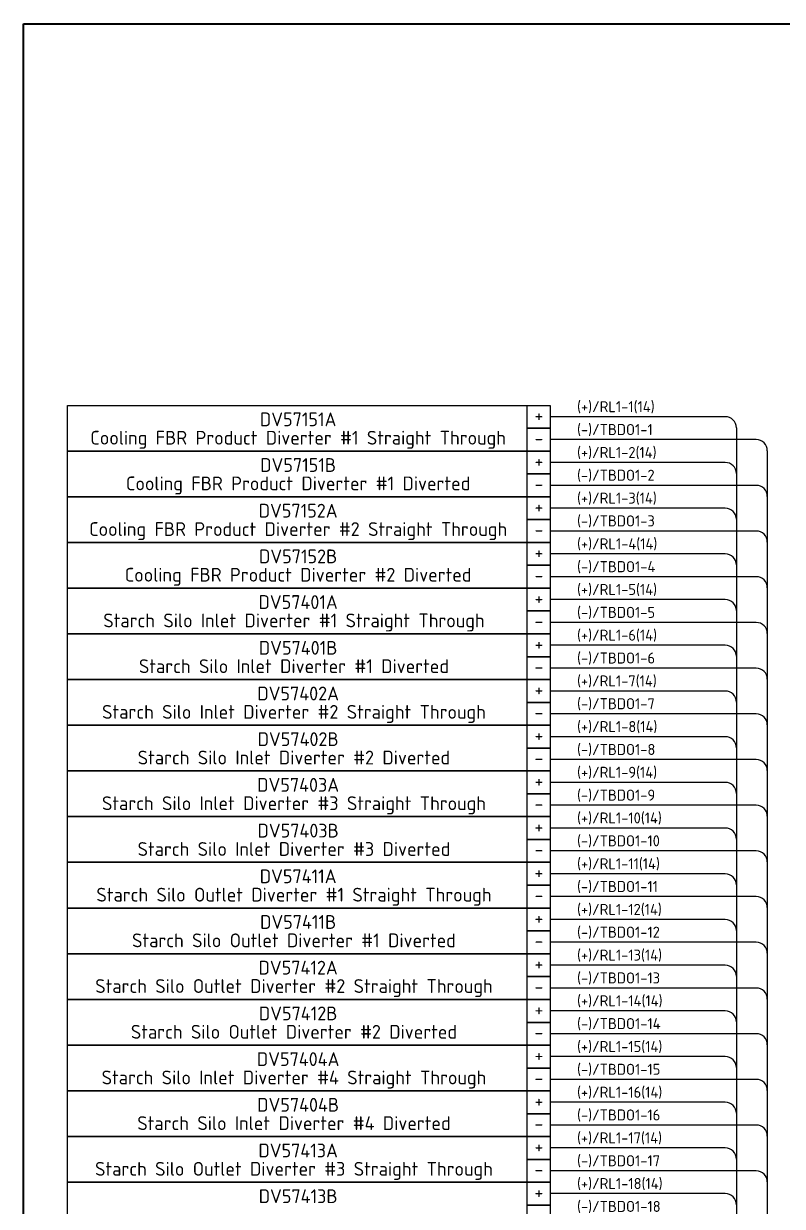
# Model space of a CAD drawing. Header units: inches. Extents: x 579627 to 667544, y 458630 to 507164.
# Drawn here: x 632609 to 633435, y 491325 to 492612 of the extents above; entities that cross this region are included whole.
import ezdxf
from ezdxf.enums import TextEntityAlignment as Align

# ---------------------------------------------------------------- set-up
doc = ezdxf.new("R2010")
doc.units = ezdxf.units.IN
doc.header["$MEASUREMENT"] = 0
doc.layers.add('HELPPOINT', color=7, linetype='Continuous')
doc.layers.add('power', color=7, linetype='Continuous')
doc.styles.add('HTX11', font='O8111901')
doc.styles.add('ISO3098B', font='ISO3098B.shx')

# ---------------------------------------------------------------- blocks, each defined once
blk = doc.blocks.new('TPA')
at = {"layer": 'HELPPOINT', "color": 4, "lineweight": 35}
for p, q in [((562706.8, 501946.4), (562706.8, 505019.3)), ((562706.8, 505019.3), (567131, 505019.3)), ((562706.8, 501946.4), (562706.8, 505019.3)), ((562706.8, 505019.3), (567131, 505019.3))]:
    blk.add_line(p, q, dxfattribs=at)
at = {"style": 'HTX11'}
for tag, p in [('A', (566704.3, 502037.1)), ('B', (567038.2, 501963.3))]:
    blk.add_attdef(tag, text='', height=16.8, dxfattribs=at).set_placement(p, align=Align.MIDDLE_CENTER)

msp = doc.modelspace()

# ---------------------------------------------------------------- linework, layer by layer
at = {"color": 4}
for p, q in [((633372.5, 492184.1), (633181.9, 492184.1)), ((633384.5, 492172.1), (633384.5, 490282.1)), ((633372.5, 492134.4), (633181.9, 492134.4)), ((633372.5, 492084.6), (633181.9, 492084.6)), ((633372.5, 492034.9), (633181.9, 492034.9)), ((633372.5, 491985.2), (633181.9, 491985.2)), ((633372.5, 491935.5), (633181.9, 491935.5)), ((633372.5, 491885.7), (633181.9, 491885.7)), ((633372.5, 491836), (633181.9, 491836)), ((633372.5, 491786.3), (633181.9, 491786.3)), ((633372.5, 491736.6), (633181.9, 491736.6)), ((633372.5, 491686.8), (633181.9, 491686.8)), ((633372.5, 491637.1), (633181.9, 491637.1)), ((633372.5, 491587.4), (633181.9, 491587.4)), ((633372.5, 491537.7), (633181.9, 491537.7)), ((633372.5, 491488), (633181.9, 491488)), ((633372.5, 491438.2), (633181.9, 491438.2)), ((633372.5, 491388.5), (633181.9, 491388.5)), ((633372.5, 491338.8), (633181.9, 491338.8))]:
    msp.add_line(p, q, dxfattribs=at)
at = {"color": 0}
for p, q in [((633406.2, 492159.2), (633181.9, 492159.2)), ((633418.2, 492147.2), (633418.2, 490574.1)), ((633406.2, 492109.5), (633181.9, 492109.5)), ((633406.2, 492059.8), (633181.9, 492059.8)), ((633406.2, 492010.1), (633181.9, 492010.1)), ((633406.2, 491960.3), (633181.9, 491960.3)), ((633406.2, 491910.6), (633181.9, 491910.6)), ((633406.2, 491860.9), (633181.9, 491860.9)), ((633406.2, 491811.2), (633181.9, 491811.2)), ((633406.2, 491761.4), (633181.9, 491761.4)), ((633406.2, 491711.7), (633181.9, 491711.7)), ((633406.2, 491662), (633181.9, 491662)), ((633406.2, 491612.3), (633181.9, 491612.3)), ((633406.2, 491562.5), (633181.9, 491562.5)), ((633406.2, 491512.8), (633181.9, 491512.8)), ((633406.2, 491463.1), (633181.9, 491463.1)), ((633406.2, 491413.4), (633181.9, 491413.4)), ((633406.2, 491363.6), (633181.9, 491363.6))]:
    msp.add_line(p, q, dxfattribs=at)
at = {"color": 2}
for points in [[(632656.6, 492196.5), (633181.9, 492196.5), (633181.9, 492146.8), (632656.6, 492146.8)], [(632656.6, 492146.8), (633181.9, 492146.8), (633181.9, 492097.1), (632656.6, 492097.1)], [(632656.6, 492097.1), (633181.9, 492097.1), (633181.9, 492047.3), (632656.6, 492047.3)], [(632656.6, 492047.3), (633181.9, 492047.3), (633181.9, 491997.6), (632656.6, 491997.6)], [(632656.6, 491997.6), (633181.9, 491997.6), (633181.9, 491947.9), (632656.6, 491947.9)], [(632656.6, 491947.9), (633181.9, 491947.9), (633181.9, 491898.2), (632656.6, 491898.2)], [(632656.6, 491898.2), (633181.9, 491898.2), (633181.9, 491848.5), (632656.6, 491848.5)], [(632656.6, 491848.5), (633181.9, 491848.5), (633181.9, 491798.7), (632656.6, 491798.7)], [(632656.6, 491798.7), (633181.9, 491798.7), (633181.9, 491749), (632656.6, 491749)], [(632656.6, 491749), (633181.9, 491749), (633181.9, 491699.3), (632656.6, 491699.3)], [(632656.6, 491699.3), (633181.9, 491699.3), (633181.9, 491649.6), (632656.6, 491649.6)], [(632656.6, 491649.6), (633181.9, 491649.6), (633181.9, 491599.8), (632656.6, 491599.8)], [(632656.6, 491599.8), (633181.9, 491599.8), (633181.9, 491550.1), (632656.6, 491550.1)], [(632656.6, 491550.1), (633181.9, 491550.1), (633181.9, 491500.4), (632656.6, 491500.4)], [(632656.6, 491500.4), (633181.9, 491500.4), (633181.9, 491450.7), (632656.6, 491450.7)], [(632656.6, 491450.7), (633181.9, 491450.7), (633181.9, 491400.9), (632656.6, 491400.9)], [(632656.6, 491400.9), (633181.9, 491400.9), (633181.9, 491351.2), (632656.6, 491351.2)], [(632656.6, 491351.2), (633181.9, 491351.2), (633181.9, 491301.5), (632656.6, 491301.5)]]:
    msp.add_lwpolyline(points, close=True, dxfattribs=at)
at = {"color": 1}
for points in [[(633157, 492196.5), (633181.9, 492196.5), (633181.9, 492171.7), (633157, 492171.7)], [(633157, 492146.8), (633181.9, 492146.8), (633181.9, 492121.9), (633157, 492121.9)], [(633157, 492097.1), (633181.9, 492097.1), (633181.9, 492072.2), (633157, 492072.2)], [(633157, 492047.3), (633181.9, 492047.3), (633181.9, 492022.5), (633157, 492022.5)], [(633157, 491997.6), (633181.9, 491997.6), (633181.9, 491972.8), (633157, 491972.8)], [(633157, 491947.9), (633181.9, 491947.9), (633181.9, 491923), (633157, 491923)], [(633157, 491898.2), (633181.9, 491898.2), (633181.9, 491873.3), (633157, 491873.3)], [(633157, 491848.5), (633181.9, 491848.5), (633181.9, 491823.6), (633157, 491823.6)], [(633157, 491798.7), (633181.9, 491798.7), (633181.9, 491773.9), (633157, 491773.9)], [(633157, 491749), (633181.9, 491749), (633181.9, 491724.1), (633157, 491724.1)], [(633157, 491699.3), (633181.9, 491699.3), (633181.9, 491674.4), (633157, 491674.4)], [(633157, 491649.6), (633181.9, 491649.6), (633181.9, 491624.7), (633157, 491624.7)], [(633157, 491599.8), (633181.9, 491599.8), (633181.9, 491575), (633157, 491575)], [(633157, 491550.1), (633181.9, 491550.1), (633181.9, 491525.2), (633157, 491525.2)], [(633157, 491500.4), (633181.9, 491500.4), (633181.9, 491475.5), (633157, 491475.5)], [(633157, 491450.7), (633181.9, 491450.7), (633181.9, 491425.8), (633157, 491425.8)], [(633157, 491400.9), (633181.9, 491400.9), (633181.9, 491376.1), (633157, 491376.1)], [(633157, 491351.2), (633181.9, 491351.2), (633181.9, 491326.4), (633157, 491326.4)]]:
    msp.add_lwpolyline(points, close=True, dxfattribs=at)
at = {"color": 0}
for points in [[(633157, 492171.7), (633181.9, 492171.7), (633181.9, 492146.8), (633157, 492146.8)], [(633157, 492121.9), (633181.9, 492121.9), (633181.9, 492097.1), (633157, 492097.1)], [(633157, 492072.2), (633181.9, 492072.2), (633181.9, 492047.3), (633157, 492047.3)], [(633157, 492022.5), (633181.9, 492022.5), (633181.9, 491997.6), (633157, 491997.6)], [(633157, 491972.8), (633181.9, 491972.8), (633181.9, 491947.9), (633157, 491947.9)], [(633157, 491923), (633181.9, 491923), (633181.9, 491898.2), (633157, 491898.2)], [(633157, 491873.3), (633181.9, 491873.3), (633181.9, 491848.5), (633157, 491848.5)], [(633157, 491823.6), (633181.9, 491823.6), (633181.9, 491798.7), (633157, 491798.7)], [(633157, 491773.9), (633181.9, 491773.9), (633181.9, 491749), (633157, 491749)], [(633157, 491724.1), (633181.9, 491724.1), (633181.9, 491699.3), (633157, 491699.3)], [(633157, 491674.4), (633181.9, 491674.4), (633181.9, 491649.6), (633157, 491649.6)], [(633157, 491624.7), (633181.9, 491624.7), (633181.9, 491599.8), (633157, 491599.8)], [(633157, 491575), (633181.9, 491575), (633181.9, 491550.1), (633157, 491550.1)], [(633157, 491525.2), (633181.9, 491525.2), (633181.9, 491500.4), (633157, 491500.4)], [(633157, 491475.5), (633181.9, 491475.5), (633181.9, 491450.7), (633157, 491450.7)], [(633157, 491425.8), (633181.9, 491425.8), (633181.9, 491400.9), (633157, 491400.9)], [(633157, 491376.1), (633181.9, 491376.1), (633181.9, 491351.2), (633157, 491351.2)], [(633157, 491326.4), (633181.9, 491326.4), (633181.9, 491301.5), (633157, 491301.5)]]:
    msp.add_lwpolyline(points, close=True, dxfattribs=at)
at = {"color": 4}
for centre in [(633372.5, 492172.1), (633372.5, 492122.4), (633372.5, 492072.6), (633372.5, 492022.9), (633372.5, 491973.2), (633372.5, 491923.5), (633372.5, 491873.7), (633372.5, 491824), (633372.5, 491774.3), (633372.5, 491724.6), (633372.5, 491674.8), (633372.5, 491625.1), (633372.5, 491575.4), (633372.5, 491525.7), (633372.5, 491476), (633372.5, 491426.2), (633372.5, 491376.5), (633372.5, 491326.8)]:
    msp.add_arc(centre, 12, 0, 90, dxfattribs=at)
at = {"color": 0}
for centre in [(633406.2, 492147.2), (633406.2, 492097.5), (633406.2, 492047.8), (633406.2, 491998.1), (633406.2, 491948.3), (633406.2, 491898.6), (633406.2, 491848.9), (633406.2, 491799.2), (633406.2, 491749.4), (633406.2, 491699.7), (633406.2, 491650), (633406.2, 491600.3), (633406.2, 491550.5), (633406.2, 491500.8), (633406.2, 491451.1), (633406.2, 491401.4), (633406.2, 491351.6)]:
    msp.add_arc(centre, 12, 0, 90, dxfattribs=at)

# ---------------------------------------------------------------- block references
at = {"xscale": 0.8800000000046566, "yscale": 0.8800000000046566, "zscale": 0.8800000000000001}
msp.add_blockref('TPA', (137427, 48194.8), dxfattribs=at)

# ---------------------------------------------------------------- texts
at = {"color": 4, "style": 'ISO3098B'}
for s, p in [('(+)/RL1-1(14)', (633211.2, 492189.1)), ('(+)/RL1-2(14)', (633211.2, 492139.3)), ('(+)/RL1-3(14)', (633211.2, 492089.6)), ('(+)/RL1-4(14)', (633211.2, 492039.9)), ('(+)/RL1-5(14)', (633211.2, 491990.2)), ('(+)/RL1-6(14)', (633211.2, 491940.5)), ('(+)/RL1-7(14)', (633211.2, 491890.7)), ('(+)/RL1-8(14)', (633211.2, 491841)), ('(+)/RL1-9(14)', (633211.2, 491791.3)), ('(+)/RL1-10(14)', (633211.2, 491741.6)), ('(+)/RL1-11(14)', (633211.2, 491691.8)), ('(+)/RL1-12(14)', (633211.2, 491642.1)), ('(+)/RL1-13(14)', (633211.2, 491592.4)), ('(+)/RL1-14(14)', (633211.2, 491542.7)), ('(+)/RL1-15(14)', (633211.2, 491492.9)), ('(+)/RL1-16(14)', (633211.2, 491443.2)), ('(+)/RL1-17(14)', (633211.2, 491393.5)), ('(+)/RL1-18(14)', (633211.2, 491343.8))]:
    msp.add_text(s, height=12, dxfattribs=at).set_placement(p)
for s, p in [('DV57151A', (632907.7, 492181.3)), ('Cooling FBR Product Diverter #1 Straight Through', (632907.7, 492161.3)), ('DV57151B', (632907.7, 492131.6)), ('Cooling FBR Product Diverter #1 Diverted', (632907.7, 492111.6)), ('DV57152A', (632907.7, 492081.9)), ('Cooling FBR Product Diverter #2 Straight Through', (632907.7, 492061.9)), ('DV57152B', (632907.7, 492032.2)), ('Cooling FBR Product Diverter #2 Diverted', (632907.7, 492012.2)), ('DV57401A', (632907.7, 491982.5)), ('Starch Silo Inlet Diverter #1 Straight Through ', (632907.7, 491962.5)), ('DV57401B', (632907.7, 491932.7)), ('Starch Silo Inlet Diverter #1 Diverted ', (632907.7, 491912.7)), ('DV57402A', (632907.7, 491883)), ('Starch Silo Inlet Diverter #2 Straight Through ', (632907.7, 491863)), ('DV57402B', (632907.7, 491833.3)), ('Starch Silo Inlet Diverter #2 Diverted ', (632907.7, 491813.3)), ('DV57403A', (632907.7, 491783.6)), ('Starch Silo Inlet Diverter #3 Straight Through ', (632907.7, 491763.6)), ('DV57403B', (632907.7, 491733.8)), ('Starch Silo Inlet Diverter #3 Diverted ', (632907.7, 491713.8)), ('DV57411A', (632907.7, 491684.1)), ('Starch Silo Outlet Diverter #1 Straight Through ', (632907.7, 491664.1)), ('DV57411B', (632907.7, 491634.4)), ('Starch Silo Outlet Diverter #1 Diverted ', (632907.7, 491614.4)), ('DV57412A', (632907.7, 491584.7)), ('Starch Silo Outlet Diverter #2 Straight Through ', (632907.7, 491564.7)), ('DV57412B', (632907.7, 491534.9)), ('Starch Silo Outlet Diverter #2 Diverted ', (632907.7, 491514.9)), ('DV57404A', (632907.7, 491485.2)), ('Starch Silo Inlet Diverter #4 Straight Through ', (632907.7, 491465.2)), ('DV57404B', (632907.7, 491435.5)), ('Starch Silo Inlet Diverter #4 Diverted ', (632907.7, 491415.5)), ('DV57413A', (632907.7, 491385.8)), ('Starch Silo Outlet Diverter #3 Straight Through ', (632907.7, 491365.8)), ('DV57413B', (632907.7, 491336))]:
    msp.add_text(s, height=15, dxfattribs=at).set_placement(p, align=Align.MIDDLE_CENTER)
at = {"color": 0, "style": 'ISO3098B'}
for s, p in [('(-)/TBDO1-1', (633211.2, 492164.2)), ('(-)/TBDO1-2', (633211.2, 492114.5)), ('(-)/TBDO1-3', (633211.2, 492064.8)), ('(-)/TBDO1-4', (633211.2, 492015)), ('(-)/TBDO1-5', (633211.2, 491965.3)), ('(-)/TBDO1-6', (633211.2, 491915.6)), ('(-)/TBDO1-7', (633211.2, 491865.9)), ('(-)/TBDO1-8', (633211.2, 491816.1)), ('(-)/TBDO1-9', (633211.2, 491766.4)), ('(-)/TBDO1-10', (633211.2, 491716.7)), ('(-)/TBDO1-11', (633211.2, 491667)), ('(-)/TBDO1-12', (633211.2, 491617.3)), ('(-)/TBDO1-13', (633211.2, 491567.5)), ('(-)/TBDO1-14', (633211.2, 491517.8)), ('(-)/TBDO1-15', (633211.2, 491468.1)), ('(-)/TBDO1-16', (633211.2, 491418.4)), ('(-)/TBDO1-17', (633211.2, 491368.6)), ('(-)/TBDO1-18', (633211.2, 491318.9))]:
    msp.add_text(s, height=12, dxfattribs=at).set_placement(p)
at = {"layer": 'power', "color": 1, "style": 'ISO3098B'}
for p in [(633169.7, 492185.7), (633169.7, 492136), (633169.7, 492086.3), (633169.7, 492036.6), (633169.7, 491986.8), (633169.7, 491937.1), (633169.7, 491887.4), (633169.7, 491837.7), (633169.7, 491788), (633169.7, 491738.2), (633169.7, 491688.5), (633169.7, 491638.8), (633169.7, 491589.1), (633169.7, 491539.3), (633169.7, 491489.6), (633169.7, 491439.9), (633169.7, 491390.2), (633169.7, 491340.4)]:
    msp.add_text('+', height=15, dxfattribs=at).set_placement(p, align=Align.MIDDLE_CENTER)
at = {"layer": 'power', "color": 0, "style": 'ISO3098B'}
for p in [(633169.7, 492160.9), (633169.7, 492111.2), (633169.7, 492061.5), (633169.7, 492011.8), (633169.7, 491962), (633169.7, 491912.3), (633169.7, 491862.6), (633169.7, 491812.9), (633169.7, 491763.1), (633169.7, 491713.4), (633169.7, 491663.7), (633169.7, 491614), (633169.7, 491564.2), (633169.7, 491514.5), (633169.7, 491464.8), (633169.7, 491415.1), (633169.7, 491365.3)]:
    msp.add_text('-', height=15, dxfattribs=at).set_placement(p, align=Align.MIDDLE_CENTER)

doc.saveas('drawing.dxf')
